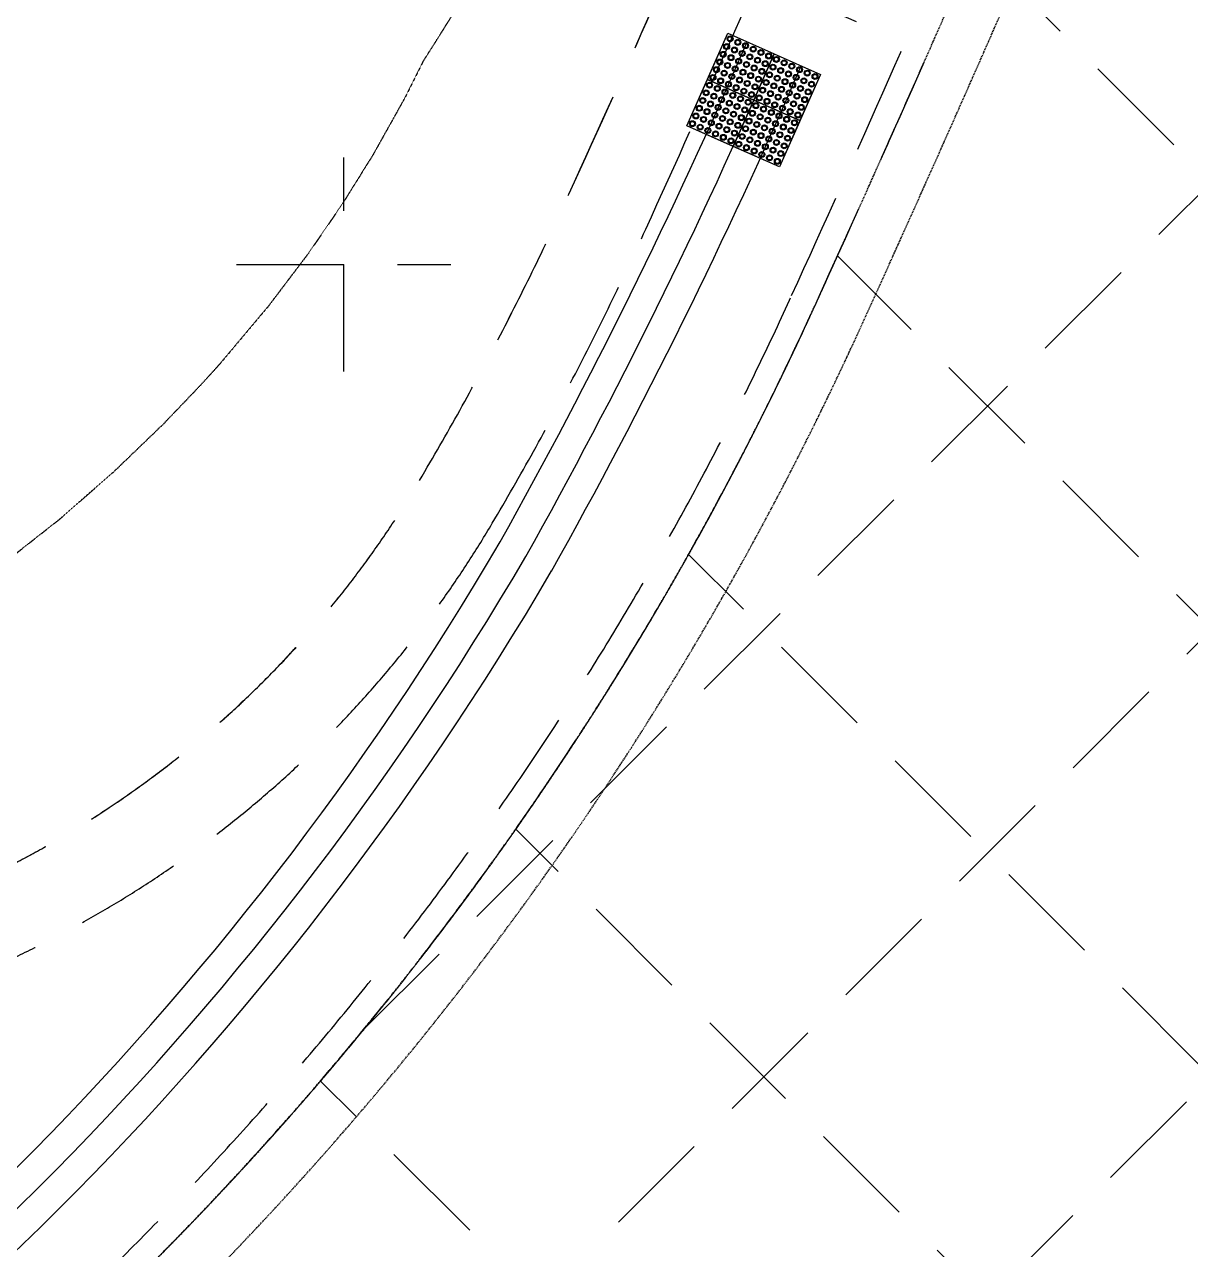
# Model space of a CAD drawing. Header units: millimetres. Extents: x 832728086 to 834530684, y 817551485 to 818349469.
# Drawn here: x 834259204 to 834266112, y 817907181 to 817914443 of the extents above; entities that cross this region are included whole.
import ezdxf

# ---------------------------------------------------------------- set-up
doc = ezdxf.new("R2010")
doc.units = ezdxf.units.MM
doc.header["$LTSCALE"] = 100
doc.linetypes.add('Hidden', pattern=[9.525, 6.35, -3.175])
doc.layers.add('+C-160', color=160, linetype='Hidden')
doc.layers.add('000-Tactile-l', color=8, linetype='Continuous')
doc.layers.add('000-helpline', color=30, linetype='Continuous', lineweight=30, plot=False)

# ---------------------------------------------------------------- blocks, each defined once
blk = doc.blocks.new('tactile')
at = {"layer": '000-helpline', "ltscale": 0.015}
for points in [[(834263.5805, 817914.044), (834263.3062, 817914.1656), (834263.4279, 817914.4398), (834263.7021, 817914.3182)], [(834263.8547, 817913.9223), (834263.5805, 817914.044), (834263.7021, 817914.3182), (834263.9763, 817914.1965)], [(834263.4588, 817913.7697), (834263.1846, 817913.8914), (834263.3062, 817914.1656), (834263.5805, 817914.044)], [(834263.733, 817913.6481), (834263.4588, 817913.7697), (834263.5805, 817914.044), (834263.8547, 817913.9223)]]:
    blk.add_lwpolyline(points, close=True, dxfattribs=at)
at = {"layer": '000-Tactile-l'}
blk.add_lwpolyline([(834263.9763, 817914.1965), (834263.733, 817913.6481), (834263.1846, 817913.8914), (834263.4279, 817914.4398)], close=True, dxfattribs=at)
at = {"layer": '000-Tactile-l', "ltscale": 0.015}
for centre, radius in [((834263.4406, 817914.4069), 0.0175), ((834263.4406, 817914.4069), 0.0125), ((834263.4863, 817914.3866), 0.0175), ((834263.4863, 817914.3866), 0.0125), ((834263.4001, 817914.3154), 0.0175), ((834263.4001, 817914.3154), 0.0125), ((834263.4203, 817914.3611), 0.0175), ((834263.4203, 817914.3611), 0.0125), ((834263.466, 817914.3409), 0.0175), ((834263.466, 817914.3409), 0.0125), ((834263.5117, 817914.3206), 0.0175), ((834263.5117, 817914.3206), 0.0125), ((834263.532, 817914.3663), 0.0175), ((834263.532, 817914.3663), 0.0125), ((834263.5777, 817914.346), 0.0175), ((834263.5777, 817914.346), 0.0125), ((834263.6234, 817914.3257), 0.0175), ((834263.6234, 817914.3257), 0.0125), ((834263.3798, 817914.2697), 0.0175), ((834263.3798, 817914.2697), 0.0125), ((834263.4255, 817914.2495), 0.0175), ((834263.4255, 817914.2495), 0.0125), ((834263.4458, 817914.2952), 0.0175), ((834263.4458, 817914.2952), 0.0125), ((834263.4915, 817914.2749), 0.0175), ((834263.4915, 817914.2749), 0.0125), ((834263.5372, 817914.2546), 0.0175), ((834263.5372, 817914.2546), 0.0125), ((834263.5574, 817914.3003), 0.0175), ((834263.5574, 817914.3003), 0.0125), ((834263.6031, 817914.28), 0.0175), ((834263.6031, 817914.28), 0.0125), ((834263.6489, 817914.2598), 0.0175), ((834263.6489, 817914.2598), 0.0125), ((834263.6691, 817914.3055), 0.0175), ((834263.6691, 817914.3055), 0.0125), ((834263.6946, 817914.2395), 0.0175), ((834263.7148, 817914.2852), 0.0175), ((834263.7148, 817914.2852), 0.0125), ((834263.7605, 817914.2649), 0.0175), ((834263.7605, 817914.2649), 0.0125), ((834263.8062, 817914.2446), 0.0175), ((834263.8062, 817914.2446), 0.0125), ((834263.3392, 817914.1783), 0.0175), ((834263.3392, 817914.1783), 0.0125), ((834263.3595, 817914.224), 0.0175), ((834263.3595, 817914.224), 0.0125), ((834263.4052, 817914.2038), 0.0175), ((834263.4052, 817914.2038), 0.0125), ((834263.4509, 817914.1835), 0.0175), ((834263.4509, 817914.1835), 0.0125), ((834263.4712, 817914.2292), 0.0175), ((834263.4712, 817914.2292), 0.0125), ((834263.4966, 817914.1632), 0.0175), ((834263.5169, 817914.2089), 0.0175), ((834263.5169, 817914.2089), 0.0125), ((834263.5626, 817914.1886), 0.0175), ((834263.5626, 817914.1886), 0.0125), ((834263.5829, 817914.2343), 0.0175), ((834263.5829, 817914.2343), 0.0125), ((834263.6083, 817914.1684), 0.0175), ((834263.6083, 817914.1684), 0.0125), ((834263.6286, 817914.2141), 0.0175), ((834263.6286, 817914.2141), 0.0125), ((834263.6743, 817914.1938), 0.0175), ((834263.6743, 817914.1938), 0.0125), ((834263.6946, 817914.2395), 0.0125), ((834263.72, 817914.1735), 0.0175), ((834263.72, 817914.1735), 0.0125), ((834263.7403, 817914.2192), 0.0175), ((834263.7403, 817914.2192), 0.0125), ((834263.786, 817914.1989), 0.0175), ((834263.786, 817914.1989), 0.0125), ((834263.8317, 817914.1787), 0.0175), ((834263.8317, 817914.1787), 0.0125), ((834263.8519, 817914.2244), 0.0175), ((834263.8519, 817914.2244), 0.0125), ((834263.8976, 817914.2041), 0.0175), ((834263.8976, 817914.2041), 0.0125), ((834263.9434, 817914.1838), 0.0175), ((834263.9434, 817914.1838), 0.0125), ((834263.3189, 817914.1326), 0.0175), ((834263.3189, 817914.1326), 0.0125), ((834263.3647, 817914.1124), 0.0175), ((834263.3647, 817914.1124), 0.0125), ((834263.3849, 817914.1581), 0.0175), ((834263.3849, 817914.1581), 0.0125), ((834263.4104, 817914.0921), 0.0175), ((834263.4306, 817914.1378), 0.0175), ((834263.4306, 817914.1378), 0.0125), ((834263.4763, 817914.1175), 0.0175), ((834263.4763, 817914.1175), 0.0125), ((834263.4966, 817914.1632), 0.0125), ((834263.522, 817914.0972), 0.0175), ((834263.522, 817914.0972), 0.0125), ((834263.5423, 817914.1429), 0.0175), ((834263.5423, 817914.1429), 0.0125), ((834263.588, 817914.1227), 0.0175), ((834263.588, 817914.1227), 0.0125), ((834263.6337, 817914.1024), 0.0175), ((834263.6337, 817914.1024), 0.0125), ((834263.654, 817914.1481), 0.0175), ((834263.654, 817914.1481), 0.0125), ((834263.6997, 817914.1278), 0.0175), ((834263.6997, 817914.1278), 0.0125), ((834263.7454, 817914.1075), 0.0175), ((834263.7454, 817914.1075), 0.0125), ((834263.7657, 817914.1532), 0.0175), ((834263.7657, 817914.1532), 0.0125), ((834263.8114, 817914.133), 0.0175), ((834263.8114, 817914.133), 0.0125), ((834263.8571, 817914.1127), 0.0175), ((834263.8571, 817914.1127), 0.0125), ((834263.8774, 817914.1584), 0.0175), ((834263.8774, 817914.1584), 0.0125), ((834263.9028, 817914.0924), 0.0175), ((834263.9231, 817914.1381), 0.0175), ((834263.9231, 817914.1381), 0.0125), ((834263.2784, 817914.0412), 0.0175), ((834263.2784, 817914.0412), 0.0125), ((834263.2987, 817914.0869), 0.0175), ((834263.2987, 817914.0869), 0.0125), ((834263.3241, 817914.0209), 0.0175), ((834263.3444, 817914.0666), 0.0175), ((834263.3444, 817914.0666), 0.0125), ((834263.3901, 817914.0464), 0.0175), ((834263.3901, 817914.0464), 0.0125), ((834263.4104, 817914.0921), 0.0125), ((834263.4358, 817914.0261), 0.0175), ((834263.4358, 817914.0261), 0.0125), ((834263.4561, 817914.0718), 0.0175), ((834263.4561, 817914.0718), 0.0125), ((834263.5018, 817914.0515), 0.0175), ((834263.5018, 817914.0515), 0.0125), ((834263.5475, 817914.0312), 0.0175), ((834263.5475, 817914.0312), 0.0125), ((834263.5677, 817914.0769), 0.0175), ((834263.5677, 817914.0769), 0.0125), ((834263.6134, 817914.0567), 0.0175), ((834263.6134, 817914.0567), 0.0125), ((834263.6592, 817914.0364), 0.0175), ((834263.6592, 817914.0364), 0.0125), ((834263.6794, 817914.0821), 0.0175), ((834263.6794, 817914.0821), 0.0125), ((834263.7251, 817914.0618), 0.0175), ((834263.7251, 817914.0618), 0.0125), ((834263.7708, 817914.0415), 0.0175), ((834263.7708, 817914.0415), 0.0125), ((834263.7911, 817914.0873), 0.0175), ((834263.7911, 817914.0873), 0.0125), ((834263.8165, 817914.0213), 0.0175), ((834263.8368, 817914.067), 0.0175), ((834263.8368, 817914.067), 0.0125), ((834263.8825, 817914.0467), 0.0175), ((834263.8825, 817914.0467), 0.0125), ((834263.9028, 817914.0924), 0.0125), ((834263.2378, 817913.9498), 0.0175), ((834263.2378, 817913.9498), 0.0125), ((834263.2581, 817913.9955), 0.0175), ((834263.2581, 817913.9955), 0.0125), ((834263.3038, 817913.9752), 0.0175), ((834263.3038, 817913.9752), 0.0125), ((834263.3241, 817914.0209), 0.0125), ((834263.3495, 817913.955), 0.0175), ((834263.3495, 817913.955), 0.0125), ((834263.3698, 817914.0007), 0.0175), ((834263.3698, 817914.0007), 0.0125), ((834263.4155, 817913.9804), 0.0175), ((834263.4155, 817913.9804), 0.0125), ((834263.4612, 817913.9601), 0.0175), ((834263.4612, 817913.9601), 0.0125), ((834263.4815, 817914.0058), 0.0175), ((834263.4815, 817914.0058), 0.0125), ((834263.5272, 817913.9855), 0.0175), ((834263.5272, 817913.9855), 0.0125), ((834263.5729, 817913.9653), 0.0175), ((834263.5729, 817913.9653), 0.0125), ((834263.5932, 817914.011), 0.0175), ((834263.5932, 817914.011), 0.0125), ((834263.6186, 817913.945), 0.0175), ((834263.6389, 817913.9907), 0.0175), ((834263.6389, 817913.9907), 0.0125), ((834263.6846, 817913.9704), 0.0175), ((834263.6846, 817913.9704), 0.0125), ((834263.7049, 817914.0161), 0.0175), ((834263.7049, 817914.0161), 0.0125), ((834263.7303, 817913.9501), 0.0175), ((834263.7303, 817913.9501), 0.0125), ((834263.7506, 817913.9958), 0.0175), ((834263.7506, 817913.9958), 0.0125), ((834263.7963, 817913.9756), 0.0175), ((834263.7963, 817913.9756), 0.0125), ((834263.8165, 817914.0213), 0.0125), ((834263.842, 817913.9553), 0.0175), ((834263.842, 817913.9553), 0.0125), ((834263.8622, 817914.001), 0.0175), ((834263.8622, 817914.001), 0.0125), ((834263.2176, 817913.9041), 0.0175), ((834263.2176, 817913.9041), 0.0125), ((834263.2633, 817913.8838), 0.0175), ((834263.2633, 817913.8838), 0.0125), ((834263.2835, 817913.9295), 0.0175), ((834263.2835, 817913.9295), 0.0125), ((834263.3293, 817913.9093), 0.0175), ((834263.3293, 817913.9093), 0.0125), ((834263.375, 817913.889), 0.0175), ((834263.375, 817913.889), 0.0125), ((834263.3952, 817913.9347), 0.0175), ((834263.3952, 817913.9347), 0.0125), ((834263.4409, 817913.9144), 0.0175), ((834263.4409, 817913.9144), 0.0125), ((834263.4866, 817913.8941), 0.0175), ((834263.4866, 817913.8941), 0.0125), ((834263.5069, 817913.9398), 0.0175), ((834263.5069, 817913.9398), 0.0125), ((834263.5323, 817913.8739), 0.0175), ((834263.5526, 817913.9196), 0.0175), ((834263.5526, 817913.9196), 0.0125), ((834263.5983, 817913.8993), 0.0175), ((834263.5983, 817913.8993), 0.0125), ((834263.6186, 817913.945), 0.0125), ((834263.644, 817913.879), 0.0175), ((834263.644, 817913.879), 0.0125), ((834263.6643, 817913.9247), 0.0175), ((834263.6643, 817913.9247), 0.0125), ((834263.71, 817913.9044), 0.0175), ((834263.71, 817913.9044), 0.0125), ((834263.7557, 817913.8842), 0.0175), ((834263.7557, 817913.8842), 0.0125), ((834263.776, 817913.9299), 0.0175), ((834263.776, 817913.9299), 0.0125), ((834263.8217, 817913.9096), 0.0175), ((834263.8217, 817913.9096), 0.0125), ((834263.309, 817913.8636), 0.0175), ((834263.309, 817913.8636), 0.0125), ((834263.3547, 817913.8433), 0.0175), ((834263.3547, 817913.8433), 0.0125), ((834263.4004, 817913.823), 0.0175), ((834263.4004, 817913.823), 0.0125), ((834263.4207, 817913.8687), 0.0175), ((834263.4207, 817913.8687), 0.0125), ((834263.4461, 817913.8027), 0.0175), ((834263.4664, 817913.8484), 0.0175), ((834263.4664, 817913.8484), 0.0125), ((834263.5121, 817913.8282), 0.0175), ((834263.5121, 817913.8282), 0.0125), ((834263.5323, 817913.8739), 0.0125), ((834263.5578, 817913.8079), 0.0175), ((834263.5578, 817913.8079), 0.0125), ((834263.578, 817913.8536), 0.0175), ((834263.578, 817913.8536), 0.0125), ((834263.6238, 817913.8333), 0.0175), ((834263.6238, 817913.8333), 0.0125), ((834263.6695, 817913.813), 0.0175), ((834263.6695, 817913.813), 0.0125), ((834263.6897, 817913.8587), 0.0175), ((834263.6897, 817913.8587), 0.0125), ((834263.7354, 817913.8385), 0.0175), ((834263.7354, 817913.8385), 0.0125), ((834263.7811, 817913.8182), 0.0175), ((834263.7811, 817913.8182), 0.0125), ((834263.8014, 817913.8639), 0.0175), ((834263.8014, 817913.8639), 0.0125), ((834263.4461, 817913.8027), 0.0125), ((834263.4918, 817913.7824), 0.0175), ((834263.4918, 817913.7824), 0.0125), ((834263.5375, 817913.7622), 0.0175), ((834263.5375, 817913.7622), 0.0125), ((834263.5832, 817913.7419), 0.0175), ((834263.5832, 817913.7419), 0.0125), ((834263.6035, 817913.7876), 0.0175), ((834263.6035, 817913.7876), 0.0125), ((834263.6492, 817913.7673), 0.0175), ((834263.6492, 817913.7673), 0.0125), ((834263.6949, 817913.747), 0.0175), ((834263.6949, 817913.747), 0.0125), ((834263.7152, 817913.7928), 0.0175), ((834263.7152, 817913.7928), 0.0125), ((834263.7609, 817913.7725), 0.0175), ((834263.7609, 817913.7725), 0.0125), ((834263.6289, 817913.7216), 0.0175), ((834263.6289, 817913.7216), 0.0125), ((834263.6746, 817913.7013), 0.0175), ((834263.6746, 817913.7013), 0.0125), ((834263.7203, 817913.6811), 0.0175), ((834263.7203, 817913.6811), 0.0125), ((834263.7406, 817913.7268), 0.0175), ((834263.7406, 817913.7268), 0.0125)]:
    blk.add_circle(centre, radius, dxfattribs=at)
at = {"layer": '000-Tactile-l', "ltscale": 5e-05}
for centre, radius, start, end in [((834234.1044, 817927.0782), 32.0557, 330.77267, 336.68168), ((834234.1044, 817927.0782), 32.2307, 330.76967, 336.67839), ((834234.1044, 817927.0782), 32.4057, 330.76671, 336.67514), ((834246.2556, 817920.6849), 18.3332, 271.30871, 329.66702), ((834246.2556, 817920.6849), 18.5082, 271.30636, 329.67225), ((834246.2556, 817920.6849), 18.6832, 271.30405, 329.6774)]:
    blk.add_arc(centre, radius, start, end, dxfattribs=at)
blk = doc.blocks.new('A$C062A3D83')
at = {"layer": '+C-160'}
for p, q in [((-62122.8, -96777.7), (-38949, -73603.9)), ((-78121.9, -115428.5), (-51254, -88560.6)), ((-53953, -94897.4), (-58498.1, -90352.3)), ((-59783.8, -90546), (-58912.4, -90924.5)), ((-62238.3, -92875), (-62238.3, -91605)), ((-54835.7, -96666.3), (-59312.9, -92189.1)), ((-62873.3, -92240), (-61603.3, -92240)), ((-77900.6, -117858.8), (-53157.8, -93116)), ((-55828.8, -98324.8), (-60195, -93958.7)), ((-56926.3, -99879), (-61218.8, -95586.5)), ((-58124.2, -101332.8), (-62376.6, -97080.4))]:
    blk.add_line(p, q, dxfattribs=at)
at = {"layer": '+C-160', "ltscale": 5e-05}
for p, q in [((-61770.3, -91040.5), (-61880.6, -91259.5)), ((-61880.6, -91259.5), (-62065.7, -91590.6)), ((-62065.7, -91590.6), (-62247.7, -91882.7)), ((-62247.7, -91882.7), (-62445, -92170.1)), ((-62445, -92170.1), (-62684.6, -92486.7)), ((-62684.6, -92486.7), (-62972.7, -92829.6)), ((-62972.7, -92829.6), (-63088.8, -92957.7)), ((-63088.8, -92957.7), (-63311, -93189.8)), ((-63311, -93189.8), (-63601, -93468.9)), ((-63601, -93468.9), (-63925.2, -93753.1)), ((-63925.2, -93753.1), (-64304.1, -94051.6))]:
    blk.add_line(p, q, dxfattribs=at)
at = {"layer": '+C-160'}
for centre, radius, start, end in [((-184606.9, -35505.8), 137369.4, 335.521661, 344.905533), ((-184606.9, -35505.8), 137519.4, 335.521661, 344.905533), ((-184606.9, -35505.8), 135919.4, 335.521661, 344.17642), ((-184606.9, -35505.8), 136419.4, 335.521661, 344.17642), ((-77172.1, -84417.6), 17874.5, 329.38818, 335.52166), ((-77172.1, -84417.6), 18374.5, 329.38818, 335.52166), ((-77172.1, -84417.6), 19324.5, 313.82766, 335.52166), ((-77172.1, -84417.6), 19474.5, 313.82766, 335.52166), ((-66952.5, -90464.3), 6000, 256.9678, 329.38818), ((-66952.5, -90464.3), 6500, 257.17937, 329.38818)]:
    blk.add_arc(centre, radius, start, end, dxfattribs=at)
at = {"layer": '+C-160', "ltscale": 0.01}
for centre, radius, start, end in [((-184606.9, -35505.8), 137519.4, 335.521661, 344.905533), ((-184606.9, -35505.8), 137519.4, 335.521661, 344.905533), ((-184606.9, -35505.8), 137819.4, 335.521661, 344.905533), ((-77172.1, -84417.6), 19474.5, 266.28516, 335.52166), ((-77172.1, -84417.6), 19474.5, 313.82766, 335.52166), ((-77172.1, -84417.6), 19774.5, 313.82766, 335.52166), ((-77172.1, -84417.6), 25474.5, 297.06033, 335.52166)]:
    blk.add_arc(centre, radius, start, end, dxfattribs=at)
at = {"layer": '+C-160', "ltscale": 5e-05}
blk.add_arc((-110894.1, -59882.8), 58171.7, 327.614317, 340.596933, dxfattribs=at)
at = {"layer": '+C-160', "ltscale": 3}
blk.add_arc((-77705.6, -83599.3), 29000, 267.99283, 333.75706, dxfattribs=at)
at = {"layer": '+C-160'}
for centre, major_axis, start_param, end_param in [((-184606.9, -35505.8), (49143.5, 126724.1), 4.655106, 4.808408), ((-77173, -84417.2), (-15722.3, 8505.1), 3.103196, 3.21024), ((-66952.5, -90464.3), (-5704.3, 1860.4), 1.658986, 2.92257)]:
    blk.add_ellipse(centre, major_axis=major_axis, ratio=1, start_param=start_param, end_param=end_param, dxfattribs=at)

msp = doc.modelspace()

# ---------------------------------------------------------------- block references
at = {"layer": '+C-160', "ltscale": 5}
msp.add_blockref('A$C062A3D83', (834323333.3128, 818005260.0327), dxfattribs=at)
at = {"layer": '000-Tactile-l', "xscale": 1000, "yscale": 1000, "zscale": 1000}
msp.add_blockref('tactile', (-56.4905, -49.2817, -0.0703), dxfattribs=at)

doc.saveas('drawing.dxf')
